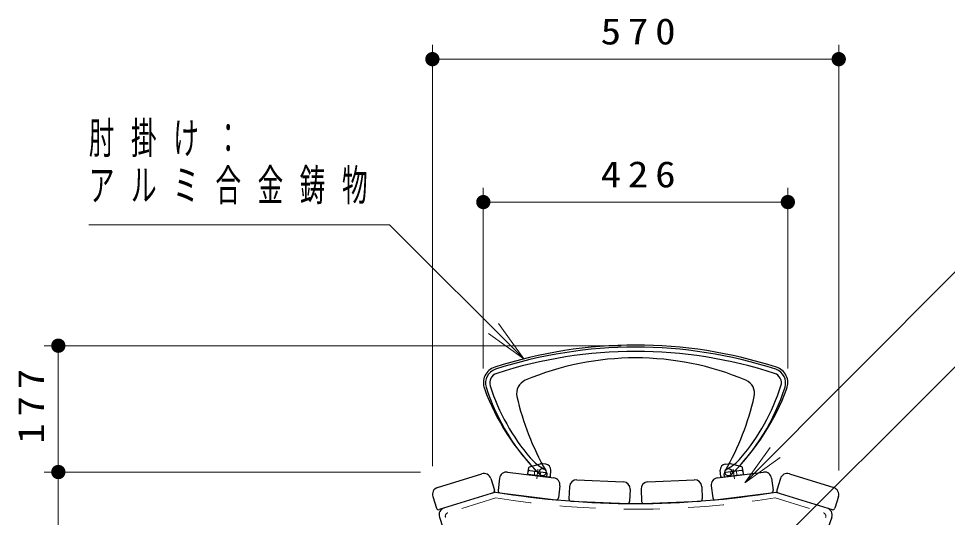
# Model space of a CAD drawing. Units: millimetres on the paper, scale 1:20. Extents: x -365 to 12, y -47 to 257.
# Drawn here: x -138.9 to -74, y 130.1 to 165 of the extents above; entities that cross this region are included whole.
import ezdxf

# ---------------------------------------------------------------- set-up
doc = ezdxf.new("R2010")
doc.units = ezdxf.units.MM
doc.linetypes.add('USER1', pattern=[4.5, 2.5, -2])
doc.linetypes.add('USER2', pattern=[6, 3, -1, 1, -1])
doc.layers.add('LY_1', color=7, linetype='Continuous', lineweight=25)
doc.styles.add('ＭＳ ゴシック', font='')
doc.styles.get('ＭＳ ゴシック').set_extended_font_data('MS Gothic')

# ---------------------------------------------------------------- blocks, each defined once
blk = doc.blocks.new('filled_dot')
at = {"color": 0, "linetype": 'Continuous', "lineweight": -2, "const_width": 1.25}
blk.add_lwpolyline([(-0.625, 0, 1), (0.625, 0, 1)], format="xyb", close=True, dxfattribs=at)

msp = doc.modelspace()

# ---------------------------------------------------------------- linework, layer by layer
at = {"layer": 'LY_1', "lineweight": 13}
for p, q in [((-109.992, 133.664), (-109.992, 163.139)), ((-81.571, 133.352), (-81.571, 163.139)), ((-109.992, 162.139), (-81.571, 162.139)), ((-106.431, 140.489), (-106.431, 153.139)), ((-85.131, 140.489), (-85.131, 153.139)), ((-106.431, 152.139), (-85.131, 152.139)), ((-105.365, 143.643), (-103.597, 141.169)), ((-103.597, 141.169), (-106.072, 142.936)), ((-103.597, 141.169), (-105.719, 143.29)), ((-96.781, 142.089), (-137.156, 142.089)), ((-136.156, 133.25), (-136.156, 142.089)), ((-88.142, 132.491), (-86.379, 134.969)), ((-88.142, 132.491), (-86.025, 134.617)), ((-85.67, 134.264), (-88.142, 132.491)), ((-110.825, 133.25), (-137.156, 133.25)), ((-136.156, 113.853), (-136.156, 133.25))]:
    msp.add_line(p, q, dxfattribs=at)
at = {"layer": 'LY_1', "color": 4}
for p, q in [((-104.732, 133.246), (-101.508, 132.838)), ((-90.054, 132.838), (-86.83, 133.246)), ((-109.641, 132.158), (-106.538, 133.126)), ((-105.912, 132.797), (-105.659, 131.986)), ((-105.291, 132.813), (-105.398, 131.97)), ((-99.889, 132.702), (-96.642, 132.564)), ((-94.92, 132.564), (-91.673, 132.702)), ((-86.271, 132.813), (-86.164, 131.97)), ((-85.651, 132.798), (-85.905, 131.986)), ((-85.025, 133.126), (-81.923, 132.158)), ((-101.075, 132.28), (-101.181, 131.436)), ((-100.41, 132.223), (-100.446, 131.374)), ((-96.164, 132.043), (-96.2, 131.194)), ((-95.398, 132.043), (-95.362, 131.194)), ((-91.152, 132.223), (-91.116, 131.374)), ((-90.488, 132.28), (-90.381, 131.436)), ((-109.969, 131.532), (-109.716, 130.72)), ((-105.581, 131.853), (-109.528, 130.622)), ((-105.268, 131.802), (-101.349, 131.306)), ((-90.213, 131.306), (-86.294, 131.802)), ((-85.981, 131.853), (-82.035, 130.622)), ((-81.594, 131.532), (-81.847, 130.721)), ((-100.303, 131.218), (-96.356, 131.05)), ((-95.206, 131.05), (-91.26, 131.218)), ((-109.504, 130.09), (-109.254, 129.365)), ((-82.058, 130.09), (-82.308, 129.365))]:
    msp.add_line(p, q, dxfattribs=at)
at = {"layer": 'LY_1'}
for p, q in [((-103.327, 133.134), (-103.248, 133.573)), ((-103.327, 133.134), (-103.248, 133.573)), ((-103.212, 133.612), (-102.425, 133.82)), ((-103.212, 133.612), (-102.425, 133.82)), ((-103.189, 133.366), (-102.063, 133.224)), ((-103.189, 133.366), (-102.063, 133.224)), ((-102.056, 133.802), (-102.273, 133.83)), ((-102.056, 133.802), (-102.273, 133.83)), ((-101.74, 132.933), (-101.708, 133.376)), ((-101.74, 132.933), (-101.708, 133.376)), ((-89.822, 132.933), (-89.855, 133.376)), ((-89.822, 132.933), (-89.855, 133.376)), ((-89.506, 133.802), (-89.29, 133.83)), ((-89.506, 133.802), (-89.29, 133.83)), ((-88.373, 133.366), (-89.499, 133.224)), ((-88.373, 133.366), (-89.499, 133.224)), ((-88.35, 133.612), (-89.138, 133.82)), ((-88.35, 133.612), (-89.138, 133.82)), ((-88.235, 133.134), (-88.314, 133.573)), ((-88.235, 133.134), (-88.314, 133.573)), ((-101.796, 132.887), (-103.285, 133.076)), ((-101.796, 132.887), (-103.285, 133.076)), ((-101.995, 132.913), (-101.976, 133.115)), ((-101.995, 132.913), (-101.976, 133.115)), ((-89.766, 132.887), (-88.278, 133.076)), ((-89.766, 132.887), (-88.278, 133.076)), ((-89.568, 132.913), (-89.586, 133.115)), ((-89.568, 132.913), (-89.586, 133.115))]:
    msp.add_line(p, q, dxfattribs=at)
at = {"layer": 'LY_1', "linetype": 'USER1', "lineweight": 13}
for p, q in [((-102.862, 133.022), (-102.85, 133.323)), ((-102.862, 133.022), (-102.85, 133.323)), ((-102.467, 132.972), (-102.404, 133.267)), ((-102.467, 132.972), (-102.404, 133.267)), ((-89.095, 132.972), (-89.159, 133.267)), ((-89.095, 132.972), (-89.159, 133.267)), ((-88.701, 133.022), (-88.712, 133.323)), ((-88.701, 133.022), (-88.712, 133.323)), ((-105.553, 131.443), (-108.913, 130.395)), ((-86.01, 131.443), (-82.649, 130.395))]:
    msp.add_line(p, q, dxfattribs=at)
at = {"layer": 'LY_1', "linetype": 'USER2', "lineweight": 13}
for p, q in [((-102.691, 132.786), (-102.607, 133.449)), ((-102.691, 132.786), (-102.607, 133.449)), ((-88.871, 132.786), (-88.955, 133.449)), ((-88.871, 132.786), (-88.955, 133.449))]:
    msp.add_line(p, q, dxfattribs=at)
at = {"layer": 'LY_1', "lineweight": 13}
for points in [[(-103.597, 141.169), (-112.985, 150.556), (-134.03, 150.556)], [(-88.142, 132.491), (-73.13, 147.565), (-37.103, 147.565)], [(-87.137, 126.912), (-72.995, 141.054), (-39.962, 141.054)]]:
    msp.add_lwpolyline(points, dxfattribs=at)
at = {"layer": 'LY_1', "color": 4}
for centre in [(-102.281, 133.239), (-102.281, 133.239), (-89.281, 133.239), (-89.281, 133.239)]:
    msp.add_circle(centre, 0.25, dxfattribs=at)
for centre, radius, start, end in [((-95.781, 110.155), 31.983, 72.05475, 107.94525), ((-95.781, 110.155), 31.833, 72.05475, 107.94525), ((-95.781, 110.155), 31.533, 72.05475, 107.94525), ((-95.781, 121.47), 19.768, 67.03158, 112.96842), ((-105.281, 139.489), 1.15, 107.94525, 200.35039), ((-105.281, 139.489), 1.15, 107.94525, 200.35039), ((-105.281, 139.489), 1, 107.94525, 197.79469), ((-105.281, 139.489), 1, 107.94525, 197.79469), ((-86.281, 139.489), 1, 342.20531, 72.05475), ((-86.281, 139.489), 1, 342.20531, 72.05475), ((-86.281, 139.489), 1.15, 339.64961, 72.05475), ((-86.281, 139.489), 1.15, 339.64961, 72.05475), ((-105.281, 139.489), 0.7, 107.94525, 197.79469), ((-105.281, 139.489), 0.7, 107.94525, 197.79469), ((-86.281, 139.489), 0.7, 342.20531, 72.05475), ((-86.281, 139.489), 0.7, 342.20531, 72.05475), ((-90.889, 144.827), 16.5, 200.35039, 224.94388), ((-90.889, 144.827), 16.5, 200.35039, 224.94388), ((-91.951, 143.767), 15, 197.79469, 225.54466), ((-91.951, 143.767), 15, 197.79469, 225.54466), ((-91.951, 143.767), 14.7, 197.79469, 220.40139), ((-91.951, 143.767), 14.7, 197.79469, 220.40139), ((-103.105, 138.751), 1, 112.96842, 192.69072), ((-103.105, 138.751), 1, 112.96842, 192.69072), ((-99.611, 143.767), 15, 314.45534, 342.20531), ((-99.611, 143.767), 15, 314.45534, 342.20531), ((-100.673, 144.827), 16.5, 315.05612, 339.64961), ((-100.673, 144.827), 16.5, 315.05612, 339.64961), ((-99.611, 143.767), 14.7, 319.59861, 342.20531), ((-99.611, 143.767), 14.7, 319.59861, 342.20531), ((-88.457, 138.751), 1, 347.30928, 67.03158), ((-88.457, 138.751), 1, 347.30928, 67.03158), ((-86.033, 142.595), 18.5, 192.69072, 209.93504), ((-86.033, 142.595), 18.5, 192.69072, 209.93504), ((-105.53, 142.595), 18.5, 330.06496, 347.30928), ((-105.53, 142.595), 18.5, 330.06496, 347.30928), ((-100.67, 136.346), 3.25, 220.40139, 242.59861), ((-100.67, 136.346), 3.25, 220.40139, 242.59861), ((-90.892, 136.346), 3.25, 297.40139, 319.59861), ((-90.892, 136.346), 3.25, 297.40139, 319.59861), ((-104.795, 132.75), 0.5, 82.78899, 172.78896), ((-86.767, 132.75), 0.5, 7.21099, 97.21098), ((-106.389, 132.649), 0.5, 17.32546, 107.32544), ((-101.571, 132.342), 0.5, 352.789, 82.78899), ((-99.911, 132.202), 0.5, 87.56445, 177.56443), ((-96.663, 132.064), 0.5, 357.56447, 87.56445), ((-94.899, 132.064), 0.5, 92.43548, 182.43546), ((-91.652, 132.202), 0.5, 2.4355, 92.43548), ((-89.991, 132.342), 0.5, 97.21098, 187.21095), ((-85.174, 132.649), 0.5, 72.67454, 162.67452), ((-109.492, 131.681), 0.5, 107.32544, 197.32542), ((-105.802, 131.941), 0.15, 287.32548, 17.32546), ((-105.249, 131.951), 0.15, 172.78896, 262.78902), ((-86.313, 131.951), 0.15, 277.21101, 7.21099), ((-85.761, 131.942), 0.15, 162.67452, 252.67454), ((-82.071, 131.681), 0.5, 342.67455, 72.67454), ((-95.781, 191.047), 60, 260.59955, 279.40046), ((-101.33, 131.455), 0.15, 262.78902, 352.789), ((-100.296, 131.368), 0.15, 177.56443, 267.56446), ((-91.266, 131.368), 0.15, 272.43551, 2.4355), ((-90.232, 131.455), 0.15, 187.21097, 277.21101), ((-109.573, 130.765), 0.15, 197.32544, 287.32548), ((-109.031, 130.253), 0.5, 107.3255, 199.02562), ((-96.35, 131.2), 0.15, 267.56449, 357.56447), ((-95.212, 131.2), 0.15, 182.43548, 272.43551), ((-82.531, 130.253), 0.5, 340.97434, 72.67447), ((-81.99, 130.765), 0.15, 252.67457, 342.67455)]:
    msp.add_arc(centre, radius, start, end, dxfattribs=at)
at = {"layer": 'LY_1'}
for centre, radius, start, end in [((-102.323, 133.433), 0.4, 82.78763, 104.75792), ((-102.323, 133.433), 0.4, 82.78763, 104.75792), ((-89.239, 133.433), 0.4, 75.24208, 97.21237), ((-89.239, 133.433), 0.4, 75.24208, 97.21237), ((-103.202, 133.267), 0.1, 82.78763, 169.78763), ((-103.202, 133.267), 0.1, 82.78763, 169.78763), ((-103.199, 133.564), 0.05, 104.75792, 169.78763), ((-103.199, 133.564), 0.05, 104.75792, 169.78763), ((-102.076, 133.124), 0.1, 354.78763, 82.78762), ((-102.076, 133.124), 0.1, 354.78763, 82.78762), ((-102.107, 133.406), 0.4, 355.78763, 82.78763), ((-102.107, 133.406), 0.4, 355.78763, 82.78763), ((-89.456, 133.406), 0.4, 97.21237, 184.21237), ((-89.456, 133.406), 0.4, 97.21237, 184.21237), ((-89.486, 133.124), 0.1, 97.21237, 185.21237), ((-89.486, 133.124), 0.1, 97.21237, 185.21237), ((-88.36, 133.267), 0.1, 10.21237, 97.21237), ((-88.36, 133.267), 0.1, 10.21237, 97.21237), ((-88.363, 133.564), 0.05, 10.21237, 75.24208), ((-88.363, 133.564), 0.05, 10.21237, 75.24208), ((-103.278, 133.125), 0.05, 169.78763, 262.78763), ((-103.278, 133.125), 0.05, 169.78763, 262.78763), ((-101.79, 132.937), 0.05, 262.78763, 355.78763), ((-101.79, 132.937), 0.05, 262.78763, 355.78763), ((-89.772, 132.937), 0.05, 184.21237, 277.21237), ((-89.772, 132.937), 0.05, 184.21237, 277.21237), ((-88.284, 133.125), 0.05, 277.21237, 10.21237), ((-88.284, 133.125), 0.05, 277.21237, 10.21237)]:
    msp.add_arc(centre, radius, start, end, dxfattribs=at)
at = {"layer": 'LY_1', "linetype": 'USER1', "lineweight": 13}
for centre, radius, start, end in [((-95.781, 191.047), 60.4, 260.68982, 279.31016), ((-108.839, 130.156), 0.25, 107.32555, 199.02551), ((-82.723, 130.156), 0.25, 340.97445, 72.67442)]:
    msp.add_arc(centre, radius, start, end, dxfattribs=at)

# ---------------------------------------------------------------- block references
at = {"layer": 'LY_1', "lineweight": 13, "xscale": 0.4, "yscale": 0.4}
for p in [(-109.992, 162.139), (-106.431, 152.139)]:
    msp.add_blockref('filled_dot', p, dxfattribs=at)
for p, rotation in [((-81.571, 162.139), 180), ((-85.131, 152.139), 180), ((-136.156, 142.089), 270), ((-136.156, 133.25), 270), ((-136.156, 133.25), 90)]:
    msp.add_blockref('filled_dot', p, dxfattribs=dict(at, rotation=rotation))

# ---------------------------------------------------------------- texts
at = {"layer": 'LY_1', "style": 'ＭＳ ゴシック'}
for s, insert, char_height, attachment_point in [('\\T1.33;\\W1.15;570', (-95.366, 163.139), 1.833, 8), ('\\T1.64;\\W0.6;肘掛け：', (-134.03, 156.506), 2.199, 4), ('\\T1.64;\\W0.6;アルミ合金鋳物', (-134.03, 153.206), 2.199, 4), ('\\T1.33;\\W1.15;426', (-95.365, 153.139), 1.833, 8)]:
    msp.add_mtext(s, dxfattribs=dict(at, insert=insert, char_height=char_height, attachment_point=attachment_point))
at = {"layer": 'LY_1', "insert": (-137.156, 138.086), "char_height": 1.833, "attachment_point": 8, "rotation": 90, "style": 'ＭＳ ゴシック'}
msp.add_mtext('\\T1.33;\\W1.15;177', dxfattribs=at)

doc.saveas('drawing.dxf')
